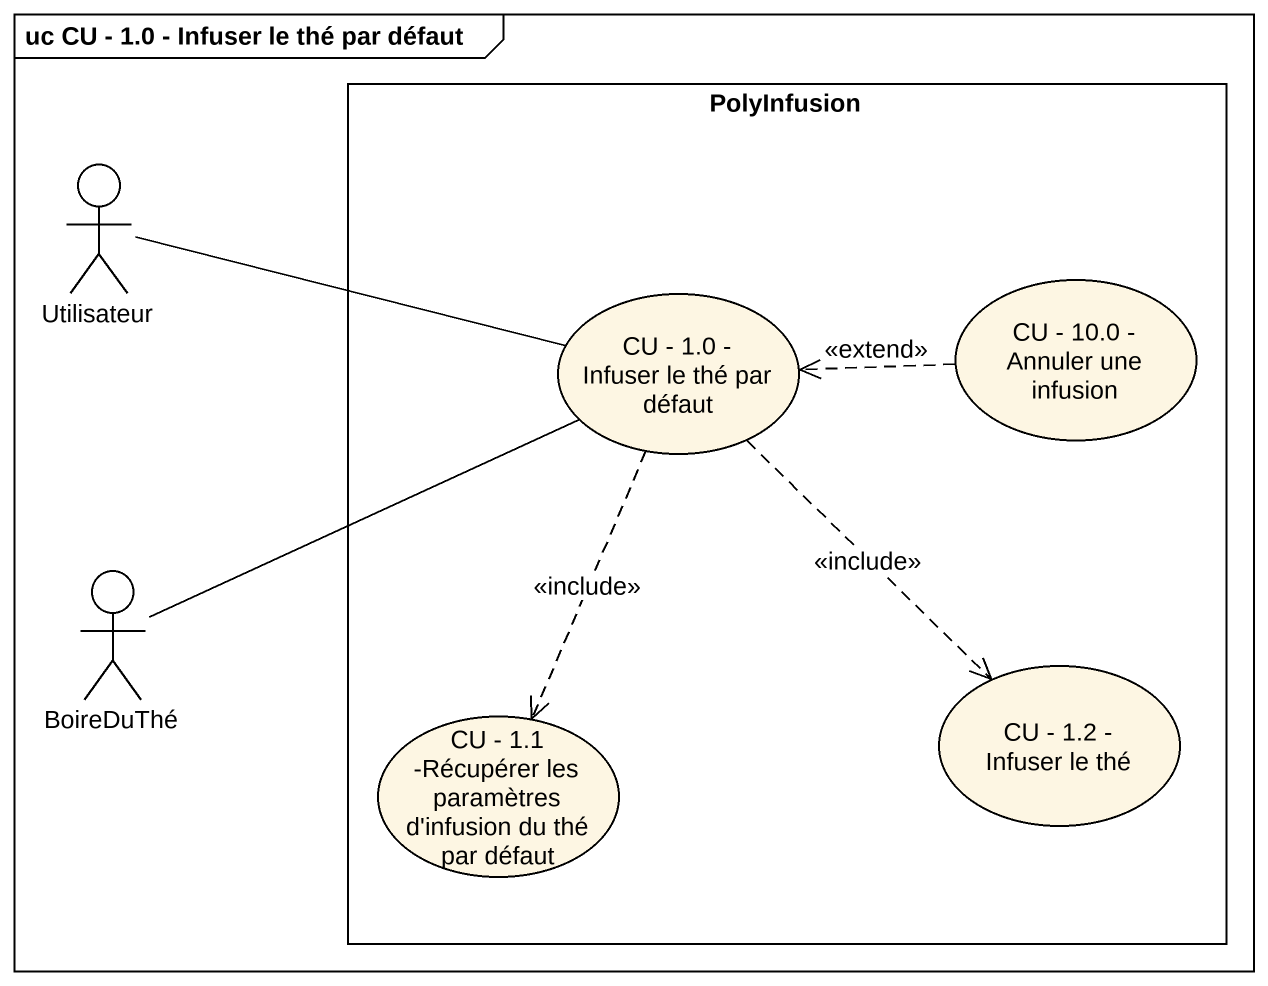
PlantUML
@startuml
mainframe uc CU - 1.0 - Infuser le thé par défaut
actor Utilisateur
rectangle PolyInfusion {
  usecase "CU - 1.0 - Infuser le thé par défaut" as CU_1_0_Infuser_le_thé_par
  usecase "CU - 10.0 - Annuler une infusion" as CU_10_0_Annuler_une_infusion
  usecase "CU - 1.2 - Infuser le thé" as CU_1_2_Infuser_le_thé
  usecase "CU - 1.1 -Récupérer les paramètres d'infusion du thé par défaut" as CU_1_1_Récupérer_les
}
actor BoireDuThé
Utilisateur -right- CU_1_0_Infuser_le_thé_par
CU_1_0_Infuser_le_thé_par ..> CU_1_2_Infuser_le_thé : <<include>>
CU_1_0_Infuser_le_thé_par ..> CU_1_1_Récupérer_les : <<include>>
CU_10_0_Annuler_une_infusion .left.> CU_1_0_Infuser_le_thé_par : <<extend>>
BoireDuThé -right- CU_1_0_Infuser_le_thé_par
@enduml
